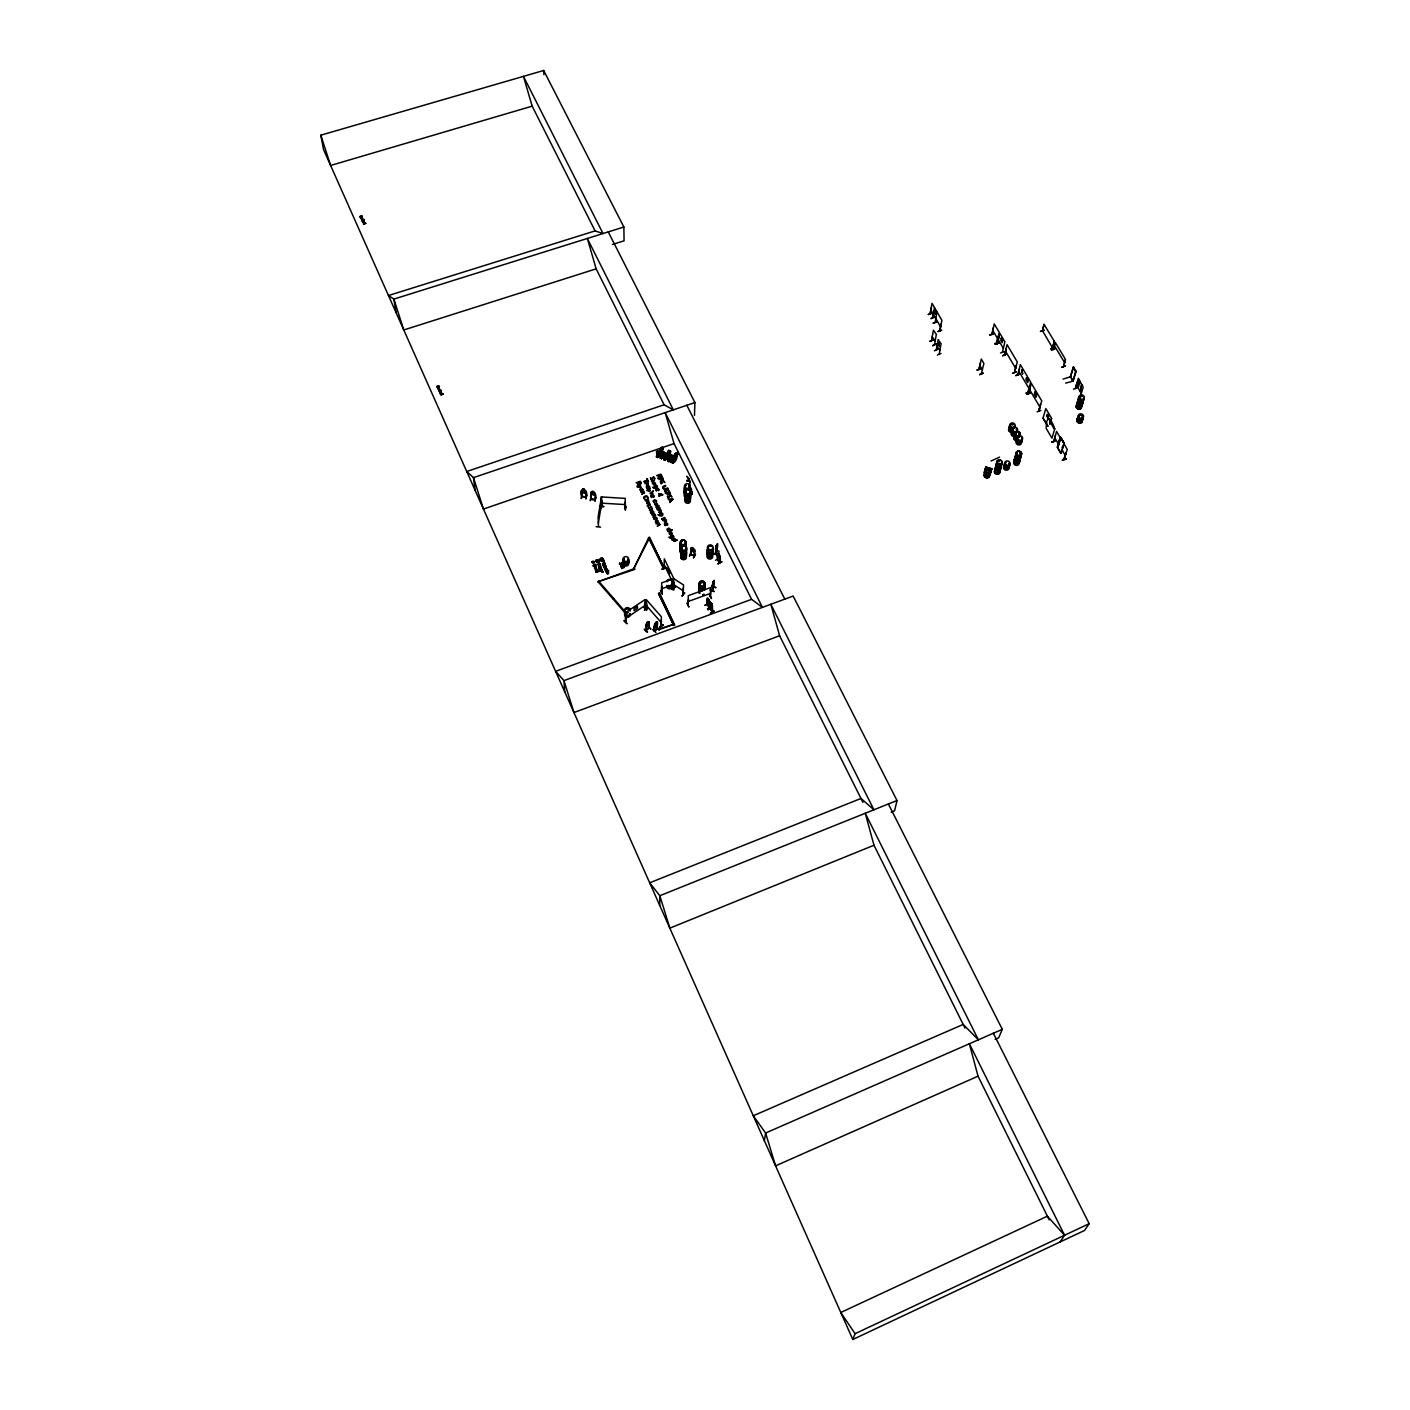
<?xml version="1.0" encoding="UTF-8"?>
<svg xmlns="http://www.w3.org/2000/svg" width="1410" height="1410" viewBox="0 0 1410 1410"><rect width="100%" height="100%" fill="white"/><g stroke="black" fill="none" stroke-linecap="round" stroke-linejoin="round"><path stroke-width="1.5" d="M647.542 632.121L644.282 629.177L647.384 632.297M647.525 626.269L650.979 629.072L647.701 626.234M648.159 607.728L644.388 610.072L648.018 607.604M646.08 630.517L649.182 627.891L649.076 622.004L648.97 628.155M649.34 538.232L633.495 569.217L648.547 537.933L649.34 538.356L648.582 537.598L664.374 568.441L649.393 537.298L648.582 537.721L663.546 568.741M652.654 629.547L655.932 632.508M657.571 628.085C652.971 636.703 652.372 622.92 657.13 622.004M654.452 631.098L655.333 623.572M690.477 490.75L690.054 488.741L692.38 494.099L690.794 489.887M656.972 455.694L658.664 456.364M657.518 450.618L656.514 451.746M656.373 621.916L655.315 625.141L656.373 621.916L656.848 623.784L654.998 625.864L655.298 623.925M657.518 456.294L657.201 456.435M656.813 455.307C657.342 461.74 662.013 451.887 663.405 448.468M657.677 450.671L658.629 452.416M658.963 451.764L660.973 452.451M659.457 450.83L661.466 451.535M658.523 593.487L673.768 625.476L674.597 625.053L659.334 593.064L658.523 593.487L673.768 625.476M659.915 450.019L661.907 450.707M661.29 458.673L664.938 452.61L663.599 452.099L660.321 457.95M658.981 629.9L658.646 629.019L673.698 624.348L658.981 629.741M660.779 458.356L660.761 457.386L661.995 457.862L660.655 457.615M660.374 455.342L661.043 454.143M660.744 448.468L662.735 449.173M659.157 629.6L655.897 626.639L659.175 629.477M661.784 447.851C646.326 470.394 668.922 442.863 661.078 447.587M664.938 452.663L663.599 452.152L660.25 458.268L661.66 458.479M662.083 454.954L663.423 455.43M662.418 454.337L663.758 454.866L664.322 458.761L665.696 459.219M661.237 625.934L661.061 620.03M662.718 453.791L664.057 454.267M661.977 592.041L661.924 586.243M666.084 567.472L661.995 569.076M663.264 452.769L664.603 453.227M646.732 609.314L646.326 599.655L661.361 616.769L661.378 625.758M663.81 459.466C664.797 462.868 674.755 451.112 668.569 450.301L664.039 459.642M663.758 454.813L664.515 453.403L665.643 453.932M664.357 459.678L664.78 458.743M664.322 458.197L666.014 458.867M663.158 624.859L659.527 627.344L663.317 625.035M659.704 905.379L659.827 895.72L649.675 882.819L860.981 798.465L873.936 809.781L770.847 604.273L779.607 635.751L862.938 802.378M664.004 568.565L664.304 558.818L673.733 578.382L673.539 588.217M665.679 459.854L670.578 451.077M666.296 454.584L668.305 455.271M666.789 453.65L668.798 454.355M667.247 452.839L669.239 453.526M668.076 451.306L670.067 451.993M668.128 461.193L668.111 460.206M668.904 461.599L672.376 455.589L670.931 454.919L667.741 461.158L669.01 461.581L672.27 455.448M669.45 458.849L668.252 457.016M669.433 457.792L670.772 458.25M669.75 457.175L671.107 457.986M670.05 456.628L671.389 457.087M670.385 456.012L671.248 457.439M670.614 455.606L671.953 456.064M670.931 454.989L668.005 461.264M673.645 457.404L675.654 458.109M674.139 456.488L676.148 457.175M674.579 455.659L676.588 456.364M674.667 586.348L672.2 589.556M672.27 588.358L672.5 582.577M675.408 454.126L677.417 454.813M671.16 462.48C679.902 438.757 678.651 466.851 671.16 462.286C678.369 451.5 681.224 445.789 670.843 462.357C673.768 461.229 673.293 450.054 678.069 454.126M673.504 582.048L673.786 588.164M612.786 598.492L613.614 598.422M674.597 625.053L659.334 593.187M683.092 593.91L683.586 584.974L673.716 578.629M683.251 594.474L683.233 588.252M362.599 220.26L361.806 219.643M688.767 485.251L688.785 489.059A2.767 2.362 2 0 1 689.666 490.01A2.767 2.344 2 0 0 688.785 488.953M689.208 484.335L689.772 485.146L689.331 483.93M689.649 486.415L691.64 489.94L689.878 486.468M688.062 605.119L688.309 595.654L710.834 587.459L710.411 596.712M689.455 556.069L691.464 552.456L689.472 555.928M692.046 492.883L689.543 487.049L690.125 487.93M688.573 599.109L687.974 604.696M694.478 415.421L694.901 402.537L608.256 231.91M688.838 606.899L687.023 603.092L688.838 606.776M690.777 554.571L690.741 548.261M674.438 457.404L675.372 457.21L674.438 457.016M693.509 557.831L695.5 554.236L693.509 557.708M690.935 554.183L694.495 556.016L690.459 554.43L691.164 547.908L694.689 549.724L694.531 555.998M667.071 454.461L668.005 454.284L667.159 454.672M660.62 451.306L659.721 451.57L660.655 451.782M438.704 390.729C438.246 391.945 440.484 388.191 441.365 391.028C438.721 390.958 439.761 394.571 440.484 391.786M705.123 605.313L709.036 603.18L704.982 605.119M625.846 621.475L625.74 615.906L625.511 621.687M707.415 604.361L707.309 598.14L708.736 599.338M707.274 604.731C705.441 590.79 712.35 604.379 709.265 607.534M707.467 608.767L711.504 606.917M711.838 607.516L708.032 609.578M710.975 605.084L711.697 606.141L711.063 602.704L710.411 606.141L708.613 603.462L707.908 598.915L708.454 600.484M709.265 602.969L709.988 604.044L709.318 600.625L709.248 603.55L712.209 608.203M709.265 607.745L709.389 600.66M710.34 608.75L710.552 602.669M710.34 609.067C711.151 592.693 713.213 615.571 711.028 603.427M717.373 559.224L719.77 562.731L719.875 555.681L717.972 553.161L717.408 555.188L713.337 553.354L717.514 554.853M710.393 613.174L714.324 611.041L710.393 613.068M711.733 586.384L716.051 587.67L711.821 586.172M711.204 603.321L711.68 603.762M712.138 590.473L713.689 586.948M594.474 564.74C598.175 564.247 593.451 568.812 594.738 566.644M711.891 603.815L712.085 606.705L710.587 604.502M712.79 585.855L713.09 582.118M713.108 584.833L713.583 581.026L713.019 582.242M710.834 603.868C709.406 601.682 710.904 607.164 708.877 602.846C709.794 596.377 715.945 620.206 710.147 608.486M713.936 586.983L712.279 590.79L712.931 583M716.967 550.429C720.193 531.975 711.979 558.889 717.214 546.199M709.953 608.626L712.402 612.099L712.491 605.965M713.724 587.565C716.262 568.107 709.018 596.113 713.989 582.771M715.522 560.299L719.312 558.237M716.28 545.564L716.121 547.908L716.826 544.383L716.315 545.705M717.02 551.046L715.346 554.201L716.245 546.304M720.158 556.333C721.708 570.38 714.553 556.597 718.025 553.178M717.76 559.735C719.928 542.286 719.118 566.186 719.188 554.183M718.095 563.947L721.885 561.885M719.188 551.24L716.386 550.27M691.605 492.76L692.363 494.029M1073.451 367.199L1075.848 371.482M624.894 502.154L625.353 508.375L625.247 498.4L601.242 496.937L601.647 506.366M625.67 506.349L625.3 510.173L625.846 506.384M601.682 504.78L601.118 508.71L601.7 504.921M439.656 391.381L441.348 390.887M622.321 562.326C620.382 564.335 625.212 565.569 621.669 564.828L622.251 562.29L623.114 565.163M623.484 565.48L621.898 568.406L624.277 567.49L622.956 566.838L623.361 564.652L622.938 566.08L624.207 566.785L620.735 566.609L622.427 567.067L623.273 564.652M661.66 458.091L662.154 455.835M440.678 394.113L441.665 393.178L441.63 394.324M665.661 459.29L665.679 453.861M440.519 394.324L441.013 391.769M669.01 460.929L669.486 458.796M362.352 221.652L362.423 220.7M593.575 565.463C592.817 563.207 598.245 564.476 594.333 565.163M593.592 564.881L593.081 565.868M603.885 563.225L604.749 563.436L603.885 563.225C604.89 564.864 603.656 567.12 605.348 568.107M440.026 389.442L438.933 390.623M440.995 392.121L440.925 393.09L440.079 389.865M363.339 220.489C363.921 223.256 363.11 221.299 364.749 222.639M362.582 219.572L363.551 219.343L362.952 222.375M600.607 527.164L596.13 526.688M599.567 506.19L604.044 506.595L599.602 506.12M598.51 526.283L598.104 517.029L601.524 496.655L601.647 506.983M601.788 500.603L601.859 506.437M764.361 1140.69L765.612 1133.023L753.292 1115.768L963.189 1024.436L978.381 1039.804L865.264 813.27L873.988 845.242L965.004 1028.101M598.334 523.18L601.735 502.876M590.772 494.364L595.161 494.822M591.107 492.654L590.966 498.541M591.142 492.09C597.346 489.587 597.646 503.828 590.949 498.928L591.142 492.055M591.001 496.937L590.332 500.726L591.213 496.849M592.147 492.213L591.53 493.835L593.645 494.681L593.61 492.337M594.667 493.059L595.337 499.052M584.375 489.323L582.929 489.111L584.375 489.323L584.445 491.79L583.088 491.632L582.929 489.111M585.485 490.768L586.084 497.184L581.748 496.426L586.19 496.778M586.525 495.086L585.873 498.981L586.772 495.245M581.907 490.486L582.136 496.514M581.854 494.681L581.202 498.435M581.449 498.47L582.083 494.575M582.964 489.922L582.348 491.561L584.48 492.407L584.375 490.098M928.291 314.571L932.045 313.161L928.326 314.43M930.759 318.66L934.425 317.409M934.495 307.556L932.451 318.043M933.244 323.137L936.769 321.762M936.963 311.804L935.218 322.502M934.407 350.826L937.985 349.204M937.967 331.597L941.739 330.169L937.985 331.456M939.712 330.945L940.963 324.036M936.205 350.209L938.161 339.563L941.069 343.705L939.183 354.139M939.871 330.892L941.898 320.317L932.045 303.326L930.106 313.972M361.136 218.391L362.3 217.722L360.748 218.532M940.981 353.487L937.386 355.073M363.093 221.582C366.459 223.978 362 223.044 363.798 222.463M1081.805 417.783L1082.034 417.942A2.714 2.221 15.5 0 1 1081.822 421.061A2.714 2.221 15.5 0 1 1078.015 420.621A2.714 2.221 15.5 0 1 1078.157 417.448A2.679 2.203 15.5 0 0 1077.874 420.55A2.679 2.203 15.5 0 0 1081.399 421.343A2.679 2.203 15.5 0 0 1082.298 418.523M1020.047 455.183L1020.117 455.254A2.714 2.274 14.1 0 1 1020.064 458.285A2.714 2.274 14.1 0 1 1016.434 458.303A2.714 2.274 14.1 0 1 1015.782 455.201M1081.435 403.947L1081.382 403.93A2.661 2.185 15.2 0 1 1080.959 407.032A2.661 2.185 15.2 0 1 1077.117 406.15A2.714 2.221 15.2 0 1 1078.033 403.26M1081.488 403.842L1081.382 403.983A2.714 2.221 15.2 0 1 1080.924 407.243A2.714 2.221 15.2 0 1 1077.029 406.362A2.661 2.185 15.2 0 1 1078.104 403.084M987.793 470.482L987.264 470.693M716.95 545.053L716.051 547.01L716.738 545.106M599.602 567.983C597.117 570.38 601.206 564.264 601.03 568.53M1008.238 465.071L1008.696 465.018A2.714 2.274 13.8 0 1 1008.027 468.543A2.714 2.274 13.8 0 1 1004.096 467.168A2.714 2.274 13.8 0 1 1006.035 464.207M1018.69 435.496L1018.408 435.637A2.697 2.238 13.8 0 1 1019.218 436.748L1019.377 436.554A2.732 2.274 13.8 0 0 1018.549 433.399A2.732 2.274 13.8 0 1 1019.377 436.518L1019.395 436.606A2.732 2.256 13.8 0 0 1018.672 435.461L1018.531 435.619M438.404 387.574L438.087 388.772L439.144 388.243M715.963 548.649L716.456 547.01L715.857 548.49M978.91 369.684L981.307 359.074L983.898 363.498L981.325 373.809M980.443 363.022L978.892 369.332M979.65 374.584L983.422 373.121L979.703 374.672M996.288 468.261A2.714 2.274 13.6 0 0 995.213 471.451A2.714 2.274 13.6 0 0 999.126 472.35A2.714 2.274 13.6 0 0 999.514 469.001L999.214 469.072M989.908 335.069L993.645 333.624L989.802 334.893M993.186 327.913L991.97 334.205M998.809 342.507L995.107 343.811M995.037 343.546L998.809 342.471M995.407 344.357L999.144 342.894L995.301 344.181M996.57 342.736L999.32 332.407L994.226 323.877L992.023 334.699M997.328 344.022L999.76 333.201L1004.872 341.784L1002.492 351.971M998.844 337.184L997.205 343.793M1000.518 352.976L1004.237 351.654M751.583 599.338L674.05 443.568L665.185 412.619L762.44 607.375L751.583 599.338L555.611 671.336L563.947 680.607L793.16 596.042L897.007 800.527L894.592 810.803L891.173 812.178M1006.246 354.262L1002.651 355.62M1004.643 355.479L1006.106 348.623M603.216 572.196C604.062 571.579 599.62 572.16 602.528 571.773M984.797 472.227L985.819 467.098L991.882 468.825L990.278 474.13L984.215 472.385L990.278 473.496M985.308 468.807L985.255 468.349M985.819 467.098L991.882 468.825M987.987 470.041L989.027 471.028L988.005 469.777M988.41 470.552L989.009 470.711M991.018 461L999.567 457.122M1012.838 373.068L1016.61 371.623L1012.944 373.262M1016.028 365.666L1014.671 371.852M1014.583 372.416L1017.297 361.965L1007.04 344.639L1004.678 354.897M990.278 474.13L984.533 471.839M991.635 469.054L990.19 473.778M1015.799 375.642L1019.553 374.179L1015.817 375.501M1018.002 375.025L1019.518 368.838M716.597 547.397L716.721 545.176M1044.087 324.476L1042.501 330.804M1027.908 392.121L1030.692 382.092L1020.329 364.608L1017.756 375.342M1028.842 393.848L1030.287 387.168M1028.648 393.919L1031.292 383.273L1041.761 400.916L1038.729 410.698M1030.446 392.738L1026.568 394.042L1030.305 392.703M668.305 460.841L668.516 456.999M671.142 457.492L671.671 461.599L673.011 462.11L673.61 458.268M671.83 456.329L672.905 456.646M1050.767 348.728L1054.486 347.318M1051.419 350.05L1055.138 348.605L1051.455 349.909M1054.204 341.238L1052.724 347.724M1052.53 347.741L1054.328 341.326L1044.017 324.282L1042.254 331.103M1055.085 342.912L1053.341 349.715L1055.156 342.26L1065.537 359.462L1063.581 366.635L1065.167 359.867M1037.09 411.879L1040.88 410.416M1038.888 411.209L1040.527 404.494L1038.87 411.209M1047.806 426.225L1043.047 418.171L1045.815 408.6L1051.578 418.329L1049.992 423.987M1048.229 418.382L1046.766 416.267L1047.436 414.417L1048.723 416.584L1048.053 418.435L1047.278 414.469M1061.801 367.27L1065.537 365.825L1061.836 367.146M1054.803 428.711L1051.966 438.193L1046.238 428.464C1046.396 399.559 1062.981 449.191 1049.04 418.946M1049.815 424.058L1051.578 418.329M1055.367 440.607L1051.737 442.053M1073.239 367.129L1070.56 376.576L1073.028 381.141L1076.112 371.412L1073.239 367.129L1075.742 371.711M1073.697 366.988L1070.331 376.84M1055.456 435.249L1053.711 441.876L1056.548 431.425L1060.056 437.4M1075.689 371.253L1073.028 381.141L1065.608 383.115M1073.504 389.107L1077.258 387.82M1060.532 437.611L1057.606 447.869L1060.197 436.924L1064.286 443.498L1060.197 436.924M1060.355 436.871L1057.147 447.446M1058.54 445.701L1060.902 437.594L1063.845 443.357L1061.219 453.35L1057.623 447.851L1060.884 453.474M1080.236 397.179L1083.18 387.168L1078.333 378.25L1075.372 388.684L1077.328 382.128M1061.977 447.27L1062.805 446.988M1060.902 437.594L1064.18 443.233L1060.919 453.509M1078.368 397.884L1080.166 397.426M1066.242 459.008L1062.382 460.118M1063.951 459.29L1065.942 452.98L1064.233 458.973M607.992 572.266C607.269 572.883 606.529 573.165 608.626 572.989M984.215 472.385L985.942 467.256M648.706 624.507L649.023 623.484L645.833 626.34M657.042 624.859L657.448 623.89L654.258 626.674M672.799 588.129L672.94 578.823L661.66 582.894L661.449 592.094M622.374 563.119L621.334 564.582L619.625 564.247L619.713 563.207L621.422 563.665M619.625 564.247L619.713 563.207M621.669 564.828L620.7 565.974L622.533 566.027M363.586 219.96L362.899 222.639M361.859 219.484L362.017 220.665M612.451 244.476L624.066 240.81L623.872 227.01L543.661 70.5L320.828 135.184L323.542 149.566L852.803 1339.5L855.059 1333.701L1089.172 1223.686L993.345 1033.248M441.083 394.483L440.907 393.513M442.123 393.972L441.788 393.09L441.947 394.165M603.938 564.705C608.626 563.031 599.902 562.149 603.251 563.982M603.55 563.718L602.81 564.74L603.427 563.383M888.37 803.982L1002.298 1029.335L998.685 1037.813L995.143 1039.364M440.026 390.746L440.167 389.671M665.802 626.992L665.643 627.256M712.931 583.229L713.46 582.048M712.878 584.533L713.389 583.405M594.756 565.798L593.187 566.045M716.967 547.291L715.716 550.076M716.985 550.623L715.328 553.954M600.871 569.534L600.413 570.944L601.665 569.288L601.894 570.997M596.483 569.481C596.589 574.029 598.545 568.018 595.831 569.869C593.822 571.632 599.038 572.442 598.721 570.363C592.976 573.641 597.628 564.546 596.042 567.296M596.324 571.261L596.183 569.587C599.074 568.741 592.852 569.481 595.373 567.842M647.49 623.678L648.371 622.233L646.608 625.494L646.89 623.537M595.514 565.463L594.474 567.913L595.478 568.776M604.767 567.137C608.909 562.361 602.528 571.632 603.78 565.428M601.154 571.209L601.577 569.288M672.024 455.395L669.08 461.669M672.094 462.127L671.512 460.982M677.91 453.967L673.134 463.238M672.87 462.621L677.523 453.809M672.905 463.15L677.91 453.897M661.59 458.779L664.938 452.61M663.934 459.695L668.957 450.53M665.115 460.136L670.42 451.182M663.017 448.327L658.082 457.422M658.206 457.492L663.246 448.239M660.779 454.901L660.761 457.757M660.514 458.373L663.493 452.169M438.052 387.856L438.933 388.455M694.143 552.226L690.653 549.935L694.636 551.68M693.315 549.142L691.393 548.314L693.244 551.116L693.385 548.842M1016.927 432.006L1016.927 432.236A2.732 2.256 13.6 0 0 1017.297 431.248M621.898 568.406L622.409 566.327L619.607 563.507M621.74 568.177L622.427 567.067M620.629 565.815L621.299 563.965M606.582 569.728L606.617 568.653L606.529 569.799L605.101 569.34M646.344 630.288L645.868 624.383L648.723 621.634M1060.144 1241.928L1064.568 1235.248L969.375 1043.753L978.029 1076.183L1049.216 1219.861M583.705 490.856L584.938 490.363L584.04 491.138L585.062 492.125L582.506 491.843L583.44 491.068L582.559 490.081L584.375 490.363M607.216 571.632C609.261 569.094 603.691 570.891 606.952 571.79M606.459 570.786C605.207 576.32 611.429 567.613 607.252 571.332M598.95 567.243C603.127 568.336 597.91 562.995 599.038 567.014C602.599 566.802 599.409 564.705 598.492 566.644C598.686 568.001 601.012 564.864 599.127 566.274M1089.172 1223.686L1084.519 1230.472L852.803 1339.5M654.222 630.993L657.43 627.926M657.095 628.208L657.078 622.022M657.095 628.419L657.589 622.48M713.478 581.801L712.596 585.132M646.926 623.238L646.203 630.164M613.65 598.721L612.733 598.351M362.529 221.493C365.401 218.479 361.083 222.234 363.04 222.339M672.2 589.68L674.861 586.348M674.068 582.348C672.323 581.766 673.962 590.631 673.434 587.388M709.212 603.744L707.256 600.043M439.039 388.385L438.157 388.649M604.203 565.428C606.6 567.472 599.655 565.075 604.643 563.718L604.626 562.96M438.087 388.12L439.409 388.437L438.228 387.768M656.549 451.676L656.972 455.923L658.347 456.382L658.999 452.822M664.392 453.65L663.053 453.121L664.48 453.474M606.882 569.552L605.295 570.786L605.736 569.728M708.384 600.378L708.93 602.229L708.173 598.263L708.754 601.717M437.611 387.309L438.986 385.988M648.23 624.048L647.965 622.251M440.607 393.408L440.695 394.518M359.762 216.506C365.208 216.594 359.92 215.536 360.22 217.404L362.405 216.805M360.643 217.158L361.982 215.959M644.67 609.032L645.093 599.514L625.458 612.68L625.564 622.092M362.687 220.436L362.863 219.466L362.546 220.665M645.903 630.64L649.076 627.556M656.531 624.507L656.76 622.621L655.35 623.907M987.388 470.464L989.168 470.922M595.989 569.658L596.712 571.191M603.11 571.508L600.819 571.279L602.511 571.05M437.893 387.944L437.84 388.896M595.284 499.228L591.019 498.77M608.01 573.006L607.481 574.099L607.023 573.271M604.432 568.459L606.617 568.653M646.714 610.318L643.894 607.146M644.67 603.216L644.74 609.208M649.041 627.767L649.023 621.634M625.547 618.532L645.11 605.401M602.616 559.065C600.783 555.399 604.22 560.299 601.717 560.052A10.963 9.482 -1.9 0 0 601.03 560.299L600.025 559.012L602.616 559.065L600.589 558.06L600.96 560.81L603.956 560.44L603.216 559.118L602.017 559.929L600.466 558.836M439.92 389.636L439.321 390.781M623.097 564.423L619.73 563.947M596.025 568.089L595.901 569.446M596.06 568.847L596.148 567.789M608.45 572.971L608.133 571.737L606.934 572.689M710.587 590.931L710.393 596.747M594.544 566.89L595.267 565.463M717.954 563.753L721.761 561.691M719.312 554.994L719.171 557.214L718.06 555.047M717.849 556.104L719.717 558.677L717.637 555.047L713.319 553.39M711.962 607.569L708.049 609.719M707.415 601.136L709.265 603.78M708.807 600.537L710.605 603.18L707.644 600.096M708.613 603.462L710.446 606.124M978.029 1076.183L775.571 1165.859L765.612 1133.023L1002.298 1029.335M599.973 568.723L601.012 567.437M440.29 391.839L440.854 393.108M873.988 845.242L669.838 928.15L659.827 895.72L897.007 800.527M596.818 561.409L599.285 561.004L598.263 560.898M601.312 568.212C598.792 569.675 603.004 571.878 601.171 569.57M658.611 453.526L658.875 452.592M779.607 635.751L573.958 712.579L563.947 680.607L564.74 691.852M1064.145 443.974L1067.247 449.49L1064.162 458.955M1062.347 460.259L1066.242 459.025M1055.491 440.66L1051.701 442.176M666.172 567.56L661.995 569.199M688.115 601.541L710.534 593.381M437.629 387.45L439.321 386.692M437.294 387.82C440.731 383.379 434.562 389.9 439.444 386.904M440.66 391.275L441.048 390.376M443.057 393.936L440.819 394.888L443.181 394.148M661.59 588.834L672.834 584.762M436.659 386.446L439.004 386.129L436.677 386.587M1043.047 418.171L1047.983 426.173M598.069 581.731L634.553 568.53L634.888 569.376L597.946 581.748L598.651 581.149L624.63 611.094M1050.873 348.869L1054.557 347.565M598.14 564.282C599.532 561.568 600.589 566.274 599.902 564.282C593.011 563.277 602.934 567.948 599.973 563.788M598.792 564.053L600.008 563.612M595.478 568.688L595.514 569.517M603.709 565.604L604.837 565.357L603.78 566.538M600.678 567.701C594.949 569.711 604.449 568.635 601.894 570.31M1006.37 354.298L1002.633 355.761M998.262 336.444L996.747 342.612M1044.193 330.222L1040.386 331.473L1044.052 330.187M933.191 323.049L936.98 321.85M674.05 443.568L483.436 509.063L473.478 477.637L466.728 471.504L664.11 404.776L673.31 409.869L587.336 238.466L596.148 268.852L664.11 404.776M932.468 317.832L933.808 311.399M694.901 402.537L473.478 477.637L475.047 490.204M365.754 223.256L363.851 223.767M363.586 224.137L365.842 223.45M359.85 216.699L361.63 215.959M604.414 563.189L604.643 563.718M596.148 268.852L403.771 329.975L393.883 299.096L388.455 295.536L595.108 230.905L603.039 233.549L523.445 76.369L532.169 106.155L595.108 230.905M623.872 227.01L393.883 299.096L396.087 312.685M1063.052 379.079L1070.948 376.646M596.007 566.467L595.637 567.437M605.313 567.084L606.318 567.49L604.538 567.402M605.736 567.983L604.802 569.094L606.652 568.917M532.169 106.155L330.61 165.481L320.828 135.184M606.758 570.803L606.318 571.138M593.645 492.601L594.227 494.452L591.707 494.152L592.623 493.359L591.742 492.372L593.61 492.619L592.2 492.495M656.69 456.84L661.237 447.552M600.766 567.578L599.92 568.071L601.012 568.441M361.594 217.528L360.942 218.691M363.639 219.978L364.185 220.612M607.146 570.557L606.229 572.037M600.607 558.801L601.629 559.065M694.108 555.822L694.707 550.006M601.453 503.141L625.353 504.586M606.212 568.847L605.172 569.904M709.318 607.587L707.221 604.079M646.397 625.247L648.036 624.189M654.786 625.617L656.425 624.559M1042.501 330.768L1052.53 347.812M600.061 566.485L599.074 566.926L600.096 565.815M670.561 451.147L668.728 450.53M673.363 461.704L671.512 461.387M668.005 460.171L669.345 460.964L668.005 460.453M691.905 548.455L691.499 550.041L693.808 551.046L693.826 549.301L692.028 548.543M1018.496 460.33L1018.831 460.101A2.749 2.291 14.1 0 1 1018.231 463.573A2.749 2.291 14.1 0 1 1014.248 462.233A2.714 2.256 14.1 0 1 1016.187 459.149M1016.328 432.412L1016.821 432.376A2.697 2.238 13.6 0 0 1017.227 431.337M599.232 564.723L600.025 564.37M673.592 584.568L683.409 590.896M691.781 493.465L690.001 490.204M661.484 454.32L662.118 455.694M672.817 456.47L673.363 458.091M439.638 391.892L439.797 392.932M363.639 219.273L363.674 221.053M1064.568 1235.248L1047.383 1216.178L840.783 1312.498L855.059 1333.701M646.326 605.542L661.29 622.603M597.946 581.625L625.353 613.227M691.623 491.72L691.094 491.085C692.856 495.139 688.221 486.609 691.658 491.561M718.536 554.218L719.276 555.24M931.499 340.586L933.438 330.24L936.346 334.364L934.495 344.851M932.221 336.814L935.112 340.938M936.91 346.12L939.818 350.244M707.027 604.22L709.336 607.763M1054.275 345.52L1064.656 362.687M931.446 307.31L930.124 313.76M992.746 330.451L997.804 338.964M998.262 339.739L1003.338 348.305M1018.707 371.077L1029.018 388.525M1029.635 389.689L1040.034 407.296M1005.506 351.178L1015.711 368.451M1054.751 437.699L1058.24 443.674M979.88 365.578L982.453 369.966M930.829 309.953L940.646 326.908M688.45 477.955L686.688 476.245L689.525 480.334M1062.312 450.213L1065.396 455.712M1076.465 384.683L1081.294 393.566M1070.701 376.54L1072.569 380.964M690.935 489.834L688.855 485.851A2.785 2.362 2.1 0 1 688.291 489.94M686.829 405.287L784.806 599.127M664.233 564.828L673.61 584.322M649.393 537.439L664.374 568.582M595.425 566.397L595.161 565.533M688.873 478.501L689.226 479.418M689.331 480.175L689.754 481.215M689.508 480.916L690.177 483.084L689.631 481.55M440.695 390.482L440.872 391.68M1014.477 427.917L1014.424 427.97A2.732 2.256 13.5 0 0 1014.53 425.802A2.697 2.221 13.5 0 1 1014.636 427.635M543.661 70.5L543.908 74.642M581.854 496.708C577.007 486.256 589.803 488.212 586.084 497.184M584.092 489.446L583.229 489.34M593.275 491.72L592.412 491.632M596.888 569.446L596.976 570.521M608.062 572.249L608.274 573.764M620.858 565.287L620.735 566.609M1016.733 454.76A2.714 2.274 14.1 0 1 1017.403 454.602A2.767 2.291 14.1 0 0 1016.169 454.937M1019.994 457.422A2.732 2.274 14.1 0 1 1019.078 460.347A2.732 2.274 14.1 0 1 1015.482 459.572A2.732 2.274 14.1 0 1 1015.782 456.505M1019.923 453.209A2.767 2.309 14.1 0 1 1020.505 456.77A2.767 2.309 14.1 0 1 1016.31 456.329A2.767 2.309 14.1 0 1 1017.192 452.91A2.732 2.274 14.1 0 0 1016.31 456.399A2.732 2.274 14.1 0 0 1020.452 456.84A2.732 2.274 14.1 0 0 1019.888 453.333M1016.24 454.778A2.714 2.274 14.1 0 1 1017.474 454.32M1019.959 453.051A2.732 2.274 14.1 0 1 1020.523 456.558A2.732 2.274 14.1 0 1 1016.381 456.117A2.732 2.274 14.1 0 1 1017.262 452.751M1018.707 462.233A2.714 2.256 14.1 0 1 1017.791 465.159A2.714 2.256 14.1 0 1 1014.213 464.366A2.714 2.256 14.1 0 1 1014.513 461.317M1015.94 457.668A2.749 2.291 14.1 0 0 1014.795 460.7A2.714 2.256 14.1 0 0 1018.496 461.828A2.714 2.256 14.1 0 0 1019.624 458.814A2.749 2.291 14.1 0 1 1018.461 462.039A2.749 2.291 14.1 0 1 1014.777 460.788A2.749 2.291 14.1 0 1 1015.923 457.757A2.714 2.256 14.1 0 0 1014.777 460.876A2.714 2.256 14.1 0 0 1018.408 462.11A2.714 2.256 14.1 0 0 1019.536 459.096M1018.76 460.012A2.714 2.256 14.1 0 1 1018.249 463.449A2.714 2.256 14.1 0 1 1014.301 462.11A2.749 2.291 14.1 0 1 1016.152 459.219M1019.624 458.902A2.749 2.291 14.1 0 1 1018.478 461.951A2.749 2.291 14.1 0 1 1014.795 460.7A2.714 2.256 14.1 0 1 1015.976 457.598M989.221 474.676A2.732 2.291 13.3 0 1 988.216 477.602A2.732 2.291 13.3 0 1 984.638 476.774A2.732 2.291 13.3 0 1 985.008 473.707A2.697 2.274 13.3 0 0 984.673 476.668A2.697 2.274 13.3 0 0 988.234 477.497A2.697 2.274 13.3 0 0 989.221 474.588M989.626 472.967A2.732 2.291 13.3 0 1 988.833 475.787A2.732 2.291 13.3 0 1 985.361 475.399A2.732 2.291 13.3 0 1 984.956 472.421M990.208 473.037A2.732 2.291 13.3 0 1 984.938 471.821M985.837 470.305A2.732 2.291 13.3 0 1 986.418 470.006M990.137 473.319A2.732 2.291 13.3 0 1 986.718 474.553A2.732 2.291 13.3 0 1 984.991 471.522M989.556 473.249A2.732 2.291 13.3 0 1 988.762 476.087A2.732 2.291 13.3 0 1 985.29 475.681A2.732 2.291 13.3 0 1 984.885 472.702M1000.324 465.741A2.714 2.274 13.5 0 1 1000.289 468.825A2.714 2.274 13.5 0 1 996.659 468.807A2.714 2.274 13.5 0 1 996.077 465.723M1000.413 467.538A2.732 2.274 13.6 0 1 999.426 470.464A2.732 2.274 13.6 0 1 995.848 469.636A2.732 2.274 13.6 0 1 996.2 466.569M1000.342 467.82A2.732 2.274 13.6 0 1 999.355 470.746A2.732 2.274 13.6 0 1 995.777 469.935A2.732 2.274 13.6 0 1 996.13 466.869M1000.236 463.485A2.732 2.274 13.5 0 1 1000.73 467.027A2.732 2.274 13.5 0 1 996.588 466.551A2.732 2.274 13.5 0 1 997.522 463.185M1001.523 463.009A2.732 2.291 13.5 0 1 1000.536 465.952A2.732 2.291 13.5 0 1 996.94 465.124A2.732 2.291 13.5 0 1 997.293 462.057M997.892 461.757A2.732 2.291 13.5 0 1 999.249 461.599M1000.166 463.784A2.732 2.274 13.5 0 1 1000.659 467.309A2.732 2.274 13.5 0 1 996.517 466.833A2.732 2.274 13.5 0 1 997.452 463.467M1001.84 463.308A2.732 2.291 13.5 0 1 999.514 465.917A2.732 2.291 13.5 0 1 996.482 463.485A2.732 2.291 13.5 0 1 999.337 461.317M1009.102 463.114A2.714 2.274 13.8 0 1 1008.732 466.446A2.714 2.274 13.8 0 1 1004.819 465.564A2.714 2.274 13.8 0 1 1005.876 462.374M1009.031 463.397A2.714 2.274 13.8 0 1 1008.661 466.728A2.714 2.274 13.8 0 1 1004.748 465.846A2.714 2.274 13.8 0 1 1005.806 462.656M1008.873 467.626A2.714 2.274 13.8 0 1 1007.234 470.112A2.714 2.274 13.8 0 1 1003.938 468.966A2.714 2.274 13.8 0 1 1004.431 466.093M1012.962 424.551A2.732 2.256 13.5 0 0 1009.419 426.648A2.697 2.221 13.5 0 0 1013.314 428.851M1012.926 424.692A2.697 2.221 13.5 0 0 1009.437 426.754A2.732 2.256 13.5 0 0 1013.349 428.781A2.732 2.256 13.6 0 0 1012.168 431.795A2.697 2.238 13.6 0 0 1015.782 433.117A2.732 2.274 13.8 0 0 1014.847 436.342A2.732 2.274 13.8 0 0 1018.901 437.029A2.732 2.274 13.9 0 0 1017.086 440.043A2.732 2.274 13.9 0 0 1021.052 441.418A2.732 2.274 13.9 0 0 1021.615 437.981A2.732 2.274 13.9 0 1 1021.563 441.154A2.732 2.274 13.9 0 1 1017.914 441.136A2.732 2.274 13.9 0 1 1017.297 438.034M1012.873 430.579A2.697 2.221 13.5 0 1 1009.278 429.345A2.697 2.221 13.5 0 1 1010.441 426.402A2.732 2.256 13.5 0 0 1009.278 429.257A2.732 2.256 13.5 0 0 1012.909 430.508A2.732 2.256 13.6 0 0 1011.922 433.786A2.697 2.221 13.6 0 0 1015.905 434.562A2.732 2.256 13.6 0 1 1011.922 433.786A2.697 2.221 13.6 0 1 1012.909 430.667A2.697 2.221 13.6 0 1 1014.407 427.195A2.697 2.221 13.6 0 1 1017.509 430.314A2.697 2.221 13.6 0 1 1012.997 430.79M1013.103 431.636A2.679 2.221 13.5 0 1 1009.119 430.949A2.679 2.221 13.5 0 1 1010.106 427.759A2.697 2.221 13.5 0 0 1009.102 431.055A2.697 2.221 13.5 0 0 1013.085 431.742M1015.817 433.046A2.732 2.256 13.6 0 1 1012.168 431.795A2.697 2.238 13.6 0 1 1013.349 428.94M1016.064 429.116A2.732 2.256 13.6 0 1 1016.592 429.539M1014.301 436.448A2.697 2.238 13.6 0 1 1011.499 432.817M1012.539 432.112A2.697 2.238 13.6 0 1 1013.191 431.971M1017.174 439.286A2.697 2.238 13.8 0 1 1014.372 435.637M1014.812 435.232A2.697 2.238 13.8 0 1 1016.046 434.791M1017.227 439.127A2.732 2.256 13.8 0 1 1014.389 435.443M1014.847 435.02A2.732 2.256 13.8 0 1 1016.081 434.562M1018.919 436.941A2.732 2.274 13.8 0 1 1014.865 436.254A2.732 2.274 13.8 0 1 1015.87 432.993M1014.442 436.677A2.697 2.238 13.8 0 0 1017.456 440.572A2.697 2.238 13.9 0 0 1016.346 443.568A2.697 2.238 13.9 0 0 1019.941 444.82A2.697 2.238 13.9 0 0 1021.104 441.859M1021.545 440.308A2.732 2.274 13.9 0 1 1020.576 443.216A2.732 2.274 13.9 0 1 1016.962 442.405A2.732 2.274 13.9 0 1 1017.315 439.338A2.732 2.274 13.9 0 0 1016.998 442.317A2.732 2.274 13.9 0 0 1020.593 443.128A2.732 2.274 13.9 0 0 1021.563 440.22M1017.756 437.611A2.732 2.274 13.9 0 1 1019.007 437.17M1021.615 437.893A2.697 2.238 13.9 0 1 1021.245 441.189A2.697 2.238 13.9 0 1 1017.368 440.29A2.697 2.238 13.9 0 1 1018.408 437.153M686.106 491.649A2.785 2.362 2 0 1 684.573 488.547M688.82 487.596A2.785 2.362 2 0 1 689.913 489.781M688.838 487.314A2.785 2.362 2 0 1 689.737 490.098M686.124 491.367A2.785 2.362 2 0 1 684.59 488.265M688.891 485.586A2.785 2.362 2.1 0 1 689.578 488.741A2.785 2.362 2.1 0 1 685.947 489.552A2.785 2.362 2.1 0 1 684.625 486.538M685.507 485.569A2.785 2.362 2.1 0 1 686.124 485.269M686.159 489.94A2.785 2.362 2.1 0 1 684.625 486.838M685.489 485.868A2.785 2.362 2.1 0 1 686.124 485.551M686.018 494.804A2.767 2.362 2 0 1 684.502 491.72M684.449 493.147A2.767 2.362 2 0 0 685.983 496.232A2.785 2.362 2 0 0 685.419 499.193A2.785 2.362 2 0 0 689.049 500.039A2.785 2.362 2 0 0 690.301 497.025M686.035 494.522A2.767 2.362 2 0 1 684.502 491.438M685.947 497.836A2.749 2.344 2 0 1 684.414 494.769M690.036 493.341A2.785 2.379 2 0 1 689.561 496.655A2.785 2.379 2 0 1 685.648 496.214A2.785 2.379 2 0 1 686.124 492.883M690.054 493.042A2.785 2.379 2 0 1 689.561 496.373A2.785 2.379 2 0 1 685.648 495.932A2.785 2.379 2 0 1 686.141 492.601M690.107 491.332A2.785 2.379 2.1 0 1 689.613 494.663A2.785 2.379 2.1 0 1 685.701 494.205A2.785 2.379 2.1 0 1 686.176 490.891M690.089 491.614A2.785 2.379 2.1 0 1 689.613 494.945A2.785 2.379 2.1 0 1 685.683 494.505A2.785 2.379 2.1 0 1 686.176 491.173M690.265 498.453A2.785 2.362 2 0 1 689.014 501.449A2.785 2.362 2 0 1 685.366 500.621A2.785 2.362 2 0 1 686 497.466M690.213 500.057A2.767 2.362 2 0 1 688.961 503.053A2.767 2.362 2 0 1 685.33 502.224A2.767 2.362 2 0 1 685.947 499.087M690.318 496.743A2.785 2.362 2 0 1 689.067 499.757A2.785 2.362 2 0 1 685.419 498.911A2.785 2.362 2 0 1 686.053 495.756M681.982 547.803A2.873 2.467 1.6 0 1 680.395 544.56M681.964 549.142A2.802 2.432 1.6 0 1 680.413 545.987M684.714 544.983A2.802 2.432 1.6 0 1 685.789 546.604M680.254 543.432A2.873 2.467 1.6 0 0 682.264 546.111A2.873 2.467 1.6 0 0 685.648 544.894A2.873 2.467 1.6 0 0 684.837 541.792A2.838 2.432 1.6 0 1 685.612 544.789A2.838 2.432 1.6 0 1 682.264 545.987A2.838 2.432 1.6 0 1 680.29 543.343M681.982 541.475A2.873 2.467 1.6 0 0 680.818 542.251A2.838 2.432 1.6 0 1 681.999 541.405M681.999 547.573A2.82 2.432 1.6 0 1 680.448 544.401M686.035 547.644A2.838 2.45 1.6 0 1 685.718 550.922A2.838 2.45 1.6 0 1 681.894 550.922A2.82 2.432 1.6 0 1 680.36 547.767A2.855 2.467 1.6 0 0 681.894 550.869A2.82 2.432 1.6 0 0 681.471 554.095A2.82 2.432 1.6 0 0 685.419 554.553A2.82 2.432 1.6 0 0 685.912 551.134M681.876 552.315A2.802 2.432 1.5 0 1 680.325 549.142A2.855 2.467 1.5 0 0 681.841 552.438M681.911 550.658A2.82 2.432 1.6 0 1 680.36 547.485M680.29 550.711A2.802 2.415 1.5 0 0 681.823 553.883A2.82 2.432 1.5 0 0 681.383 557.285A2.82 2.432 1.5 0 0 685.33 557.743A2.82 2.432 1.5 0 0 685.824 554.324M704.172 585.273A2.855 2.485 2.2 0 1 703.696 588.763A2.855 2.485 2.2 0 1 699.695 588.305A2.855 2.485 2.2 0 1 700.171 584.815M704.189 584.991A2.855 2.485 2.2 0 1 703.713 588.481A2.855 2.485 2.2 0 1 699.695 588.023A2.855 2.485 2.2 0 1 700.188 584.533M704.119 586.63A2.855 2.485 2.2 0 1 703.643 590.12A2.855 2.485 2.2 0 1 699.624 589.662A2.855 2.485 2.2 0 1 700.118 586.172M704.119 586.542A2.838 2.485 2.2 0 1 703.625 590.032A2.838 2.485 2.2 0 1 699.642 589.574A2.838 2.485 2.2 0 1 700.118 586.084M704.277 583.511A2.89 2.52 2.2 0 1 703.378 587.3A2.89 2.52 2.2 0 1 699.254 585.82A2.89 2.52 2.2 0 1 701.598 582.559A2.855 2.485 2.2 0 0 699.307 585.626A2.855 2.485 2.2 0 0 703.361 587.089A2.855 2.485 2.2 0 0 704.26 583.352M703.079 582.718A2.89 2.52 2.2 0 1 703.749 583.053A2.855 2.485 2.2 0 0 703.079 582.577M700.03 587.617A2.89 2.52 2.2 0 0 700.083 591.618A2.838 2.467 2.2 0 1 700.065 587.565M704.471 588.657A2.89 2.52 2.2 0 1 704.683 589.944M704.418 588.569A2.838 2.467 2.2 0 1 704.63 589.838M700.047 593.116A2.838 2.467 2.2 0 1 699.995 589.186M699.466 592.852A2.873 2.52 2.1 0 1 699.959 589.327M699.942 590.72A2.838 2.467 2.1 0 0 698.884 593.011A2.838 2.485 2.1 0 1 699.924 590.808M685.983 549.301A2.838 2.45 1.6 0 1 685.489 552.738A2.838 2.45 1.6 0 1 681.506 552.279A2.838 2.45 1.6 0 1 682.017 548.86M685.93 550.887A2.82 2.432 1.6 0 1 685.436 554.306A2.82 2.432 1.6 0 1 681.471 553.848A2.82 2.432 1.6 0 1 681.964 550.429M681.894 550.922A2.838 2.45 1.6 0 1 681.541 547.626M686.018 547.926A2.838 2.45 1.6 0 1 685.718 551.204A2.838 2.45 1.6 0 1 681.894 551.204A2.838 2.45 1.6 0 1 681.524 547.908M685.842 554.042A2.82 2.432 1.5 0 1 685.348 557.461A2.82 2.432 1.5 0 1 681.383 557.003A2.82 2.432 1.5 0 1 681.876 553.584M685.912 552.456A2.855 2.467 1.6 0 1 685.419 555.928A2.855 2.467 1.6 0 1 681.4 555.47A2.855 2.467 1.6 0 1 681.894 551.997M685.894 552.385A2.82 2.432 1.6 0 1 685.401 555.804A2.82 2.432 1.6 0 1 681.435 555.346A2.82 2.432 1.6 0 1 681.929 551.927M708.366 548.49A2.855 2.467 2.7 0 0 707.75 551.786A2.855 2.467 2.7 0 0 711.504 552.649A2.855 2.467 2.7 0 0 712.773 549.512A2.82 2.432 2.7 0 1 711.486 552.526A2.82 2.432 2.7 0 1 707.785 551.663A2.82 2.432 2.7 0 1 708.402 548.42M712.649 551.01A2.82 2.432 2.7 0 1 711.398 554.095A2.82 2.432 2.7 0 1 707.714 553.249A2.82 2.432 2.7 0 1 708.331 550.006M712.826 547.767A2.82 2.45 2.7 0 1 711.557 550.869A2.82 2.45 2.7 0 1 707.855 550.006A2.82 2.45 2.7 0 1 708.472 546.763M709.107 546.446A2.82 2.45 2.7 0 1 711.274 546.446M711.609 553.161A2.82 2.432 2.7 0 1 711.838 556.879A2.82 2.432 2.7 0 1 707.573 556.386A2.82 2.432 2.7 0 1 708.807 552.843M711.521 554.729A2.802 2.432 2.7 0 1 712.35 557.778A2.802 2.432 2.7 0 1 709.036 558.959A2.802 2.432 2.7 0 1 707.062 556.333M708.102 554.729A2.802 2.432 2.7 0 1 708.736 554.412M708.225 551.645A2.855 2.467 2.7 0 0 707.467 554.747A2.855 2.467 2.7 0 0 710.887 555.963A2.855 2.467 2.7 0 0 712.808 553.284A2.82 2.432 2.7 0 1 710.887 555.751A2.82 2.432 2.7 0 1 707.52 554.553A2.82 2.432 2.7 0 1 708.261 551.504M628.155 560.651A2.873 2.485 -1 0 1 627.609 564.123A2.873 2.485 -1 0 1 623.572 563.665A2.873 2.485 -1 0 1 624.136 560.175M628.137 562.132A2.82 2.45 -1 0 1 627.591 565.569A2.82 2.45 -1 0 1 623.643 565.11A2.82 2.45 -1 0 1 624.189 561.691M628.102 558.906A2.838 2.45 -1 0 1 627.556 562.361A2.838 2.45 -1 0 1 623.572 561.903A2.838 2.45 -1 0 1 624.119 558.466M628.12 560.563A2.838 2.45 -1 0 1 627.573 564A2.838 2.45 -1 0 1 623.608 563.542A2.838 2.45 -1 0 1 624.154 560.105M628.102 559.188A2.838 2.45 -1 0 1 627.556 562.625A2.838 2.45 -1 0 1 623.572 562.167A2.838 2.45 -1 0 1 624.119 558.73M1081.928 415.738A2.714 2.238 15.4 0 1 1081.964 419.545A2.714 2.238 15.4 0 1 1077.839 417.607A2.714 2.238 15.4 0 1 1081.294 415.439M1082.422 416.267A2.679 2.203 15.4 0 1 1082.105 419.51A2.679 2.203 15.4 0 1 1078.245 418.647A2.679 2.203 15.4 0 1 1079.232 415.545M1082.193 421.008A2.679 2.185 15.5 0 1 1078.456 422.63A2.679 2.185 15.5 0 1 1077.751 418.929A2.679 2.203 15.5 0 0 1078.421 422.736A2.679 2.203 15.5 0 0 1082.175 421.114A2.679 2.203 15.5 0 1 1078.438 422.683A2.679 2.203 15.5 0 1 1077.734 418.964M1083.127 399.506A2.714 2.221 15.2 0 1 1082.016 402.432A2.714 2.221 15.2 0 1 1078.386 401.198A2.714 2.221 15.2 0 1 1079.496 398.255M1082.069 396.51A2.714 2.221 15.2 0 0 1078.597 398.272A2.714 2.221 15.2 0 0 1081.875 400.828A2.714 2.221 15.2 0 0 1083.656 397.743A2.714 2.221 15.2 0 1 1081.911 400.74A2.714 2.221 15.2 0 1 1078.615 398.184A2.714 2.221 15.2 0 1 1082.087 396.421M1083.391 399.982A2.714 2.221 15.2 0 1 1081.611 402.467A2.714 2.221 15.2 0 1 1078.315 400.916A2.714 2.221 15.2 0 1 1079.531 398.166M1082.157 402.749A2.714 2.221 15.2 0 1 1081.258 405.604A2.714 2.221 15.2 0 1 1077.681 404.793A2.714 2.221 15.2 0 1 1077.98 401.797M1082.193 402.573A2.679 2.185 15.2 0 1 1081.294 405.375A2.679 2.185 15.2 0 1 1077.769 404.582A2.679 2.185 15.2 0 1 1078.051 401.621M671.759 583.511A2.89 2.503 0.7 0 1 670.931 587.212A2.89 2.503 0.7 0 1 666.824 585.996M671.706 584.886A2.838 2.467 0.7 0 1 671.548 588.058A2.838 2.467 0.7 0 1 667.952 588.481A2.838 2.467 0.7 0 1 666.842 585.45M666.701 581.537A2.855 2.485 0.7 0 1 670.614 579.563A2.855 2.485 0.7 0 1 671.812 583.37A2.838 2.467 0.7 0 1 670.913 587.001A2.838 2.467 0.7 0 1 666.86 585.802M671.759 581.713A2.838 2.485 0.7 0 1 668.428 585.502M667.247 581.713A2.838 2.485 0.7 0 1 667.776 581.255M628.472 612.469A2.89 2.52 -1.5 0 1 624.507 610.477A2.89 2.52 -1.5 0 1 627.767 607.639A2.89 2.52 -1.5 0 1 630.041 611.094M630.094 613.65A2.855 2.503 -1.5 0 1 628.966 616.734A2.855 2.503 -1.5 0 1 625.317 616.311A2.855 2.503 -1.5 0 1 625.176 613.086M627.009 613.985A2.873 2.52 -1.5 0 1 624.912 610.23A2.873 2.52 -1.5 0 1 629.688 609.948M630.076 614.055A2.873 2.52 -1.5 0 1 629.688 614.619A2.908 2.556 -1.5 0 0 630.111 614.161M628.508 615.412A2.873 2.52 -1.5 0 1 625.159 611.57M629.177 615.201A2.908 2.556 -1.5 0 1 625.124 611.64M598.88 571.314L596.06 572.213L598.88 571.314M642.872 489.552C636.139 491.526 642.872 487.278 642.872 489.552M646.926 622.48L646.926 624.771L648.001 621.563L646.89 622.497M652.407 483.066C655.262 488.953 657.606 480.211 652.407 483.066M654.628 504.11C657.571 510.05 659.792 501.202 654.628 504.11M664.427 524.097C666.895 528.926 662.682 520.642 667.529 525.278C669.01 523.18 664.921 521.788 664.427 524.097M661.784 476.104L657.976 478.219L658.999 476.333L656.69 475.593L660.92 474.13L661.784 476.104M690.301 488.882L690.847 490.574L690.336 488.829M650.503 512.041C652.936 516.836 648.759 508.622 653.588 513.222C655.086 511.143 650.997 509.75 650.503 512.041M650.803 496.038C653.218 500.797 649.076 492.654 653.887 497.219C655.35 495.139 651.297 493.764 650.803 496.038M653.253 501.114C655.685 505.873 651.526 497.712 656.355 502.295C657.818 500.215 653.746 498.84 653.253 501.114M655.668 489.552C658.1 494.293 653.94 486.186 658.752 490.715C660.215 488.653 656.161 487.278 655.668 489.552M660.409 449.014L662.4 449.861L660.409 449.014M667.3 524.379C666.401 526.688 665.767 521.365 667.3 524.379M646.344 486.908C648.776 491.632 644.634 483.542 649.428 488.072C650.909 486.009 646.855 484.635 646.344 486.908M660.585 590.42L662.365 594.192L660.585 590.543M670.385 493.623L668.904 494.91L665.291 493.165L669.521 491.685L670.385 493.623M641.25 483.242L637.426 485.357L638.466 483.454L636.139 482.731L640.387 481.251L641.25 483.242M656.108 501.396L654.716 500.479L656.108 501.396M658.505 489.834C657.606 492.108 657.007 486.855 658.505 489.834M663.317 479.259L661.854 480.528L658.259 478.783L662.471 477.32L663.317 479.259M649.199 487.173C648.283 489.446 647.683 484.212 649.199 487.173M653.359 512.323C652.354 514.579 651.878 509.327 653.359 512.323M653.641 496.32C652.566 498.576 652.213 493.359 653.641 496.32M667.741 451.834L669.732 452.698L667.741 451.834M667.952 568.248L669.521 573.659L667.952 568.248M675.284 539.713C674.544 537.792 671.512 542.639 672.2 539.008A2.503 2.15 1.3 0 0 672.394 539.854L674.773 538.549A2.89 2.485 1.2 0 1 675.284 539.713M595.848 561.092L598.686 560.352L595.848 561.092M595.831 560.352L598.668 559.594L595.831 560.352M596.483 562.431L599.321 561.691L596.483 562.431M671.389 588.622L675.584 587.071L671.389 588.745M671.9 586.331L673.892 590.014L671.883 586.331M592.094 562.326C597.523 561.215 590.032 560.105 592.799 563.242C597.029 561.673 590.261 561.268 592.218 562.132M675.073 454.654L677.082 455.518L675.073 454.654M656.884 518.527C656.214 516.624 653.024 521.383 653.817 517.822A2.485 2.133 0.7 0 0 654.011 518.651L656.39 517.364A2.89 2.467 0.6 0 1 656.884 518.527M663.176 487.349C663.528 490.839 674.068 486.485 663.44 488.988C660.127 485.251 670.437 484.176 663.176 487.349M651.632 507.723C650.926 505.837 647.877 510.596 648.582 507.018A2.485 2.115 0.5 0 0 648.776 507.847L651.156 506.56A2.873 2.45 0.4 0 1 651.632 507.723M666.243 490.486L665.82 491.667L664.656 490.803A3.102 2.644 1.3 0 1 664.533 489.922L665.308 492.266L667.3 489.64L669.027 490.997L667.688 489.041L666.243 490.486M669.186 496.496L668.463 497.73L667.6 496.813A3.102 2.644 1.4 0 1 667.476 495.932L668.252 498.294L670.261 495.65L671.971 497.007L670.649 495.033L669.186 496.496M662.136 482.114L661.695 483.277L660.55 482.414A3.102 2.626 1.2 0 1 660.426 481.533L661.202 483.877L663.193 481.251L664.903 482.608L663.581 480.651L662.136 482.114M652.213 478.184L651.773 479.365L650.627 478.501A3.102 2.626 0.8 0 1 650.503 477.62L651.279 479.964L653.271 477.338L654.998 478.695L653.676 476.739L652.213 478.184M682.07 595.919L684.731 592.711L682.07 596.042M647.895 498.171L647.49 496.32A2.274 1.939 0.4 0 0 645.745 495.915L644.247 496.532A2.15 1.815 0.4 0 0 643.647 497.413L644.828 499.263A2.767 2.344 0.4 0 1 644.247 498.206L645.357 496.602L647.454 497.078A2.714 2.309 0.4 0 1 647.895 498.171M689.49 487.049L689.437 488.847L689.543 487.049M690.741 491.738L690.741 491.738A2.802 2.379 2.1 0 1 686.265 493.218A2.802 2.379 2.1 0 1 686.846 489.129A2.802 2.379 2.1 0 1 690.724 491.649M692.081 547.521L692.01 549.988L693.262 550.517L693.403 548.102L692.081 547.521M654.275 483.683L652.989 483.154L654.275 483.683M656.514 504.745L655.209 504.216L656.514 504.745M641.25 489.887L639.946 489.358L641.25 489.887M669.768 493.535L668.692 494.328L667.688 492.954L669.274 492.39L669.768 493.535M662.718 479.171L661.642 479.946L660.638 478.572L662.224 478.025L662.718 479.171M709.494 594.897L711.521 598.598L709.459 594.897M710.076 589.926L714.271 591.583L710.076 589.944M988.498 470.64L988.481 470.746A3.137 2.626 13.3 0 1 987.793 469.935A3.19 2.679 13.3 0 0 988.481 470.746L988.463 470.658M718.606 553.143L719.206 556.615L718.606 553.143M661.167 475.998L660.144 476.721L659.14 475.364L660.655 474.835L661.167 475.998M673.152 536.364C670.631 540.012 670.508 533.015 673.152 536.364M662.224 513.91C659.704 517.523 659.598 510.596 662.224 513.91M640.634 483.119L639.611 483.859L638.607 482.484L640.122 481.956L640.634 483.119M656.866 486.45C654.381 490.01 654.275 483.172 656.866 486.45M666.401 521.383C663.758 523.692 664.339 522.863 665.555 520.748C658.576 521.63 667.071 516.289 666.401 521.383M669.821 529.543C667.3 533.174 667.177 526.194 669.821 529.543M659.915 524.696L657.236 526.283L659.228 524.273L656.038 523.797L658.963 522.758L659.915 524.696M661.308 510.913L658.629 512.5L660.62 510.508L657.43 510.015L660.356 508.992L661.308 510.913M655.527 515.655L652.865 517.241L654.839 515.232L651.649 514.756L654.592 513.734L655.527 515.655M648.318 484.247C644.899 486.626 647.349 485.534 647.278 483.418C640.968 485.146 648.97 479.03 648.318 484.247M648.671 501.484C645.145 503.881 647.736 502.771 647.613 500.656C641.268 502.401 649.305 496.232 648.671 501.484M644.44 492.777L641.779 494.346L643.753 492.372L640.581 491.896L643.506 490.874L644.44 492.777M661.854 519.003C663.546 521.136 667.829 514.703 661.854 519.003M656.143 507.248C657.606 509.327 662.295 503.141 656.196 507.089M671.512 533.068C668.886 536.452 669.045 529.631 671.512 533.068M651.543 481.321C653.218 483.401 657.465 477.091 651.543 481.321M649.464 510.103C650.997 512.147 655.579 506.014 649.516 509.944M657.695 521.277C655.104 524.626 655.209 517.858 657.695 521.277M604.855 566.097L603.55 566.221L604.855 566.168M670.332 529.561L672.411 529.948L667.899 531.552L666.895 529.279L668.851 528.027L670.332 529.561M673.645 536.382C674.615 541.881 665.485 534.919 670.367 537.933C670.191 537.809 671.354 532.204 673.645 536.382M662.718 513.927C663.669 519.356 654.592 512.482 659.457 515.443C659.281 515.355 660.444 509.803 662.718 513.927M657.377 486.468C658.311 491.826 649.305 485.04 654.117 487.966C653.958 487.878 655.121 482.379 657.377 486.468M595.654 497.36L595.02 501.255L595.654 497.483M592.112 491.403L593.575 491.561L593.61 494.082L592.253 493.923L592.112 491.403M585.52 493.253L581.607 492.037L585.52 493.253M935.041 310.711L935.323 314.148L935.041 310.711M929.754 341.396L933.332 339.828L929.754 341.396M936.258 343.969L932.644 345.679L936.258 343.969M938.848 342.665L939.254 346.049L938.848 342.665M977.077 370.019L980.831 368.697L977.077 370.019M1001.276 338.03L1000.765 340.251L1002.193 342.648L1002.704 340.445L1001.276 338.03M603.991 561.198L601.048 561.057A10.963 9.482 -1.9 0 1 601.753 560.81L603.251 559.858L603.991 561.198M686.917 480.563L687.921 480.281L686.97 480.475M687.304 481.339L688.291 480.986L687.304 481.339M672.077 533.332C667.582 538.021 669.027 527.481 672.077 533.332M658.241 521.524C653.746 526.194 655.209 515.707 658.241 521.524M1021.721 369.755L1022.585 373.914L1021.721 369.755M1026.427 377.827L1025.951 379.713L1027.678 382.621L1028.154 380.753L1026.427 377.827M1026.145 393.002L1029.882 391.645L1026.11 393.126M1034.852 392.068L1034.288 394.271L1036.068 397.303L1036.65 395.1L1034.852 392.068M1079.161 380.33L1077.522 385.952L1078.333 387.433L1079.972 381.81L1079.161 380.33M1081.576 384.683L1080.536 391.522L1081.576 384.683M1020.1 455.43L1020.153 455.36A2.767 2.291 14.1 0 1 1020.047 458.497A2.714 2.274 14.1 0 1 1016.363 458.585A2.714 2.274 14.1 0 1 1015.711 455.5A2.767 2.291 14.1 0 0 1016.363 458.514A2.767 2.291 14.1 0 0 1020.047 458.497A2.714 2.274 14.1 0 0 1019.976 455.465L1020.064 455.465M1018.813 460.259L1018.778 460.33A2.714 2.256 14.1 0 1 1018.161 463.731A2.714 2.256 14.1 0 1 1014.231 462.41A2.714 2.256 14.1 0 1 1016.116 459.431A2.749 2.291 14.1 0 0 1014.231 462.321A2.749 2.291 14.1 0 0 1018.214 463.661A2.749 2.291 14.1 0 0 1018.743 460.171L1018.725 460.312M650.362 488.477C640.404 491.614 655.086 491.085 648.794 490.61L650.362 488.477M640.563 484.811C629.741 488.389 647.578 487.296 638.977 486.961L640.563 484.811M670.473 501.202L669.856 502.489L673.134 499.034L668.199 499.087L670.473 501.202M672.588 499.528L670.913 500.885L670.279 499.581L672.588 499.528M626.921 623.625L623.943 620.541L626.904 623.608M646.45 603.145L646.52 609.367L646.326 603.233M637.461 606.423L634.095 608.679L634.112 610.689L637.479 608.433L637.461 606.423M677.064 540.101L674.015 541.193L677.064 540.101M659.739 507.741L656.813 508.763L659.739 507.741M659.545 495.333L658.77 496.232L663 494.751L658.699 493.571L659.545 495.333M662.03 494.54L660.074 495.227L659.475 494.011L662.03 494.54M649.235 502.683C642.555 503.652 652.284 505.326 649.235 502.683M650.257 504.798L647.331 505.82L650.257 504.798M653.165 491.033L652.248 491.878L653.165 491.033M652.337 492.513C645.657 493.465 655.386 495.122 652.337 492.513M647.137 478.677L647.172 479.964L643.7 481.779L647.419 480.493L648.494 481.427L647.137 478.677M1016.927 454.831A2.732 2.274 14 0 0 1021.492 454.302A2.732 2.274 14 0 0 1018.302 451.147A2.732 2.274 14 0 0 1016.927 454.831A2.714 2.274 14.1 0 0 1021.439 454.443A2.714 2.274 14.1 0 0 1018.267 451.306A2.732 2.274 14 0 0 1016.892 454.901A2.732 2.274 14 0 0 1021.474 454.355A2.732 2.274 14 0 0 1018.284 451.2A2.714 2.274 14.1 0 0 1016.892 454.989M985.96 472.121A2.732 2.291 13.2 0 0 990.56 471.61A2.732 2.291 13.2 0 0 987.423 468.42A2.732 2.291 13.2 0 0 985.96 472.121A2.732 2.291 13.2 0 0 990.543 471.663A2.732 2.291 13.2 0 0 987.423 468.42A2.732 2.291 13.2 0 0 985.96 472.121A2.732 2.291 13.2 0 0 990.56 471.61A2.732 2.291 13.2 0 0 987.405 468.473A2.732 2.291 13.2 0 0 985.942 472.174M985.942 472.244A2.714 2.274 13.2 0 0 990.507 471.751A2.714 2.274 13.2 0 0 987.388 468.561A2.714 2.274 13.2 0 0 985.942 472.244M998.773 473.76A2.714 2.274 13.6 0 0 999.161 470.429A2.714 2.274 13.6 0 1 998.773 473.778A2.714 2.274 13.6 0 1 994.861 472.879A2.714 2.274 13.6 0 1 995.936 469.689A2.714 2.274 13.6 0 0 994.861 472.879A2.714 2.274 13.6 0 0 998.773 473.76M997.505 463.626A2.749 2.291 13.5 0 0 1002.122 463.114A2.749 2.291 13.5 0 0 998.967 459.924A2.749 2.291 13.5 0 0 997.505 463.626M997.505 463.696A2.732 2.274 13.5 0 0 1002.069 463.203A2.732 2.274 13.5 0 0 998.95 460.012A2.732 2.274 13.5 0 0 997.505 463.696M1005.436 464.595A2.714 2.256 13.8 0 0 1010.001 464.101A2.714 2.256 13.8 0 0 1006.881 460.947A2.714 2.256 13.8 0 0 1005.436 464.595M1010.529 426.525A2.697 2.221 13.5 0 0 1015.041 426.031A2.697 2.221 13.5 0 0 1011.939 422.93A2.697 2.221 13.5 0 0 1010.529 426.525M1015.517 434.932A2.714 2.238 13.8 0 0 1020.064 434.456A2.714 2.238 13.8 0 0 1016.945 431.319A2.714 2.238 13.8 0 0 1015.517 434.932M1015.482 435.073A2.697 2.238 13.8 0 0 1020.012 434.597A2.697 2.238 13.8 0 0 1016.91 431.478A2.697 2.238 13.8 0 0 1015.482 435.073M1017.985 439.338A2.697 2.238 13.9 0 0 1022.514 438.845A2.697 2.238 13.9 0 0 1019.395 435.708A2.697 2.238 13.9 0 0 1017.985 439.338M684.555 489.993A2.767 2.362 2 0 0 686.071 493.077A2.767 2.344 2 0 1 684.555 489.904M685.577 487.895A2.802 2.379 2.1 0 0 690.036 486.344A2.802 2.379 2.1 0 0 686.159 483.824A2.802 2.379 2.1 0 0 685.577 487.895M689.102 498.259A2.785 2.379 2 0 0 690.371 495.245A2.785 2.362 2 0 1 689.102 498.206A2.785 2.362 2 0 1 685.471 497.377A2.785 2.379 2 0 1 686.088 494.258A2.785 2.362 2 0 0 685.471 497.377A2.785 2.379 2 0 0 689.102 498.259M685.701 546.463A2.873 2.467 1.6 0 0 684.784 543.555A2.82 2.432 1.6 0 1 685.683 546.269M681.435 544.189A2.838 2.45 1.6 0 0 685.947 542.586A2.838 2.45 1.6 0 0 682.035 539.995A2.838 2.45 1.6 0 0 681.435 544.189M681.435 544.33A2.82 2.432 1.6 0 0 685.947 542.727A2.82 2.432 1.6 0 0 682.035 540.153A2.82 2.432 1.6 0 0 681.435 544.33M700.365 585.485A2.855 2.485 2.2 0 0 704.912 583.828A2.855 2.485 2.2 0 0 700.946 581.202A2.855 2.485 2.2 0 0 700.365 585.485A2.855 2.485 2.2 0 0 704.894 583.969A2.855 2.485 2.2 0 0 700.946 581.343A2.855 2.485 2.2 0 0 700.365 585.608M702.797 594.967A2.838 2.467 2.1 0 0 703.942 594.192A2.838 2.485 2.1 0 1 702.797 595.073M682.123 549.671A2.838 2.45 1.6 0 0 686.652 548.049A2.838 2.45 1.6 0 0 682.722 545.459A2.838 2.45 1.6 0 0 682.123 549.671M685.295 559.065A2.82 2.432 1.5 0 0 685.789 555.646A2.802 2.432 1.5 0 1 685.295 559.012A2.802 2.432 1.5 0 1 681.347 558.572A2.802 2.432 1.5 0 1 681.841 555.152A2.82 2.432 1.5 0 0 681.347 558.607A2.82 2.432 1.5 0 0 685.295 559.065M708.596 549.248A2.838 2.45 2.7 0 0 713.108 547.626A2.838 2.45 2.7 0 0 709.177 545.035A2.838 2.45 2.7 0 0 708.596 549.248M624.066 560.968A2.855 2.467 -1 0 0 628.631 559.347A2.855 2.467 -1 0 0 624.736 556.756A2.855 2.467 -1 0 0 624.066 560.968M1079.02 417.36A2.679 2.203 15.4 0 0 1083.479 416.884A2.679 2.203 15.4 0 0 1080.36 413.8A2.679 2.203 15.4 0 0 1079.02 417.36M1081.717 403.983A2.679 2.185 15.2 0 0 1082.21 400.651A2.661 2.185 15.2 0 1 1081.681 404.053A2.661 2.185 15.2 0 1 1077.822 402.731A2.679 2.185 15.2 0 1 1079.672 399.788A2.661 2.185 15.2 0 0 1077.822 402.731A2.679 2.185 15.2 0 0 1081.717 403.983M1079.796 398.413A2.679 2.185 15.2 0 0 1084.255 397.937A2.679 2.185 15.2 0 0 1081.135 394.87A2.679 2.185 15.2 0 0 1079.796 398.413M1080.254 408.882A2.679 2.185 15.3 0 0 1080.747 405.551A2.679 2.185 15.3 0 1 1080.271 408.812A2.679 2.185 15.3 0 1 1076.394 407.543A2.679 2.185 15.3 0 1 1078.245 404.635A2.679 2.185 15.3 0 0 1076.394 407.543A2.679 2.185 15.3 0 0 1080.271 408.812"/></g></svg>
